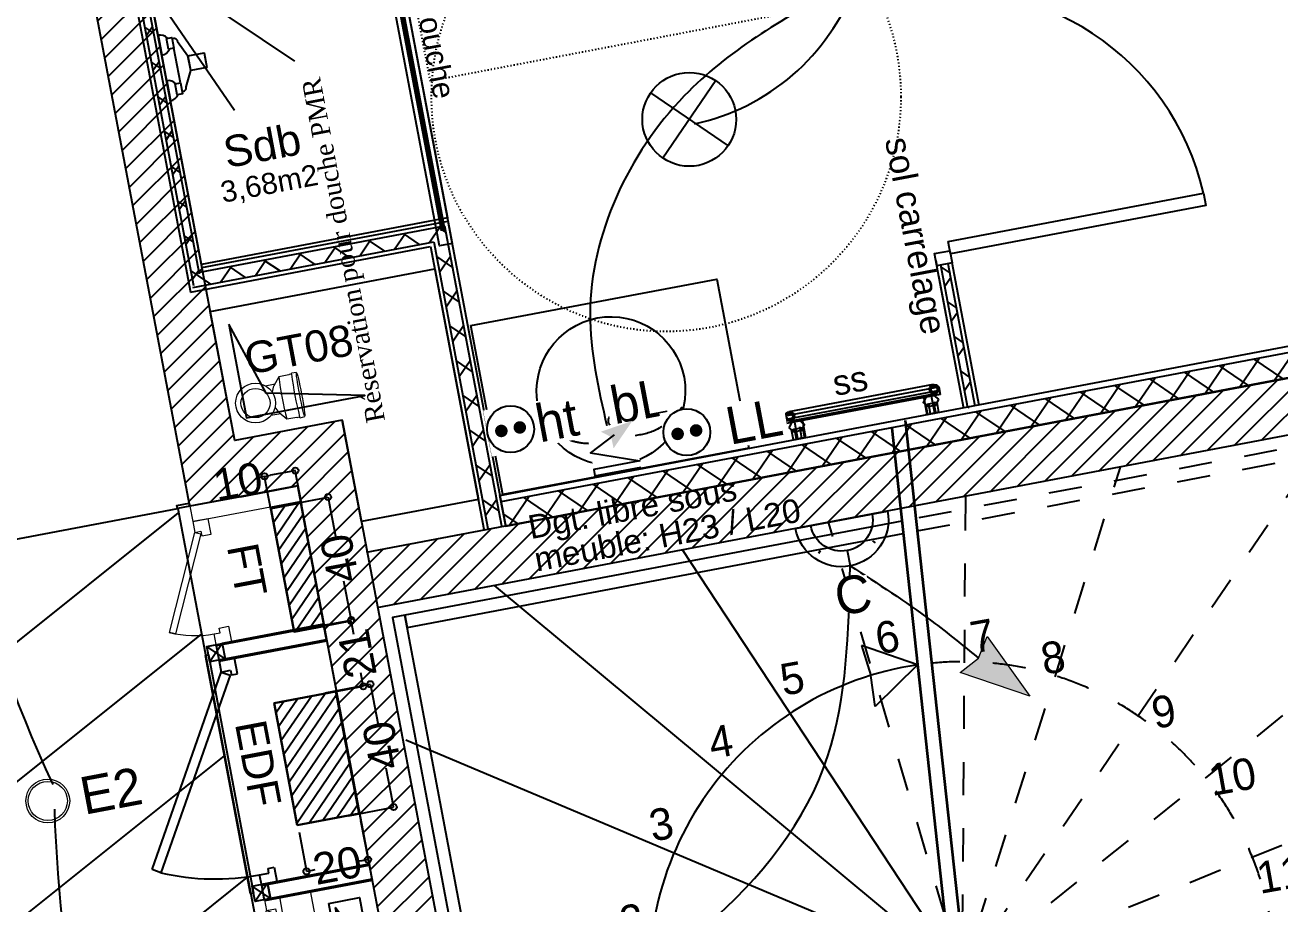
# Model space of a CAD drawing. Header units: centimetres. Extents: x 197412 to 267601, y -375791 to -305433.
# Drawn here: x 217136 to 221147, y -336116 to -333307 of the extents above; entities that cross this region are included whole.
import ezdxf

# ---------------------------------------------------------------- set-up
doc = ezdxf.new("R2010")
doc.units = ezdxf.units.CM
doc.header["$PDMODE"] = 67
doc.linetypes.add('Style de ligne -1', pattern=[0.41664, 0.20828, -0.20836])
doc.linetypes.add('Style de ligne -5', pattern=[0.20828, 0.069425, -0.138855])
for name, color, linetype in [('3-BAT C-Niveau 0', 250, 'Continuous'), ('prlm-CHAUFF-CONV', 1, 'Continuous'), ('prlm-EAU-CHU', 42, 'Continuous'), ('prlm-GT', 242, 'Continuous'), ('prlm-MOD', 64, 'Continuous'), ('prlm-MOD-PB', 123, 'Continuous')]:
    doc.layers.add(name, color=color, linetype=linetype)
for name, color, linetype, lineweight in [('FAUX PLAFOND', 9, 'Continuous', 25), ('prlm-ELEC-CFO', 1, 'Continuous', 25), ('prlm-GAZ', 2, 'Continuous', 25), ('prlm-TELECOM', 3, 'Continuous', 25), ('RESERVATION', 5, 'Continuous', 25)]:
    doc.layers.add(name, color=color, linetype=linetype, lineweight=lineweight)
doc.styles.add('Arial', font='arial.ttf')
doc.styles.add('Century Gothic', font='GOTHIC.TTF')
doc.styles.add('Geneva', font='arial.ttf')
doc.styles.add('Helvetica', font='arial.ttf')
doc.styles.add('prlm-elec-cfo', font='comic.ttf', dxfattribs={"height": 12})
doc.styles.add('prlm-vmc', font='pala.ttf', dxfattribs={"height": 14})
doc.styles.get("Standard").update_dxf_attribs({"font": 'ARIALUNI.TTF', "height": 100})
doc.dimstyles.get("Standard").update_dxf_attribs({"dimtxt": 100, "dimasz": 20, "dimexe": 0.18, "dimexo": 0.0625, "dimgap": 0, "dimtad": 0, "dimtoh": 1, "dimdec": 0, "dimlfac": 0.1, "dimzin": 0, "dimdsep": 46, "dimtxsty": 'Arial', "dimblk": 'ORIGIN', "dimcen": 0.09, "dimclrd": 256, "dimclre": 256, "dimclrt": 256, "dimadec": 0, "dimazin": 0, "dimtfac": 1, "dimtdec": 0, "dimtofl": 0, "dimtmove": 0, "dimatfit": 3, "dimldrblk": 'ORIGIN', "dimfxl": 1, "dimtolj": 1, "dimtzin": 0, "dimlwd": -1, "dimlwe": 25, "dimarcsym": 0})
pattern_1 = [(45, (82627.55, 127994.637), (-31.2347524, 39.0434405), [])]
pattern_2 = [(55.723601, (-6519.34, -6708.917), (-26.2359887, 17.8811464), [])]

# ---------------------------------------------------------------- blocks, each defined once
blk = doc.blocks.new('Groupe-351-1')
at = {"linetype": 'Continuous'}
for p, q in [((13754.74, -46334.68), (13736.8, -46328.51)), ((13736.8, -46328.51), (13739.74, -46338.06)), ((13741.18, -46347.95), (13739.74, -46338.06)), ((13754.74, -46334.68), (13741.18, -46347.95))]:
    blk.add_line(p, q, dxfattribs=at)
blk = doc.blocks.new('Groupe-352-1')
at = {"linetype": 'Continuous', "lineweight": 18}
h = blk.add_hatch(dxfattribs=at)
h.set_pattern_fill('50_BETON', color=256, style=0, pattern_type=2)
h.set_pattern_definition([(45, (0, 0), (2.42534722, -2.64583333), [])])
edge = h.paths.add_edge_path()
edge.add_arc((13769.02, -46433.67), 15, 0, 360)
at = {"linetype": 'Continuous', "lineweight": 35}
for p, q in [((13750.78, -46256.58), (13770.98, -46442.38)), ((13746.5, -46258.97), (13766.43, -46442.14))]:
    blk.add_line(p, q, dxfattribs=at)
at = {"linetype": 'Style de ligne -1', "ltscale": 50.8}
for p, q in [((13777.45, -46421.26), (13887.99, -46258.47)), ((13773.48, -46419.35), (13819.53, -46271.44)), ((13769.13, -46418.67), (13770.1, -46280.8)), ((13763.63, -46415.45), (13726.25, -46289.1)), ((13780.93, -46424.05), (13911.78, -46318.34)), ((13782.92, -46428.04), (13921.89, -46371.76)), ((13783.96, -46432.32), (13931.04, -46419.04)), ((13783.71, -46436.72), (13940.35, -46469.24)), ((13782.19, -46440.85), (13953.9, -46534.54)), ((13779.98, -46444.82), (13895.5, -46562.39)), ((13771.81, -46448.41), (13796.93, -46581.05)), ((13775.97, -46446.97), (13841.91, -46572.53)), ((13787.59, -46531.8), (13800.43, -46517.83)), ((13800.43, -46517.83), (13802.39, -46527.63)), ((13805.83, -46537.01), (13802.39, -46527.63)), ((13787.59, -46531.8), (13805.83, -46537.01))]:
    blk.add_line(p, q, dxfattribs=at)
at = {"linetype": 'Continuous'}
for p, q in [((13760.79, -46421.17), (13679.62, -46297.93)), ((13757.52, -46424.1), (13619.48, -46309.32)), ((13755.22, -46427.85), (13591.17, -46358.7)), ((13754.1, -46432.11), (13601.1, -46416.11)), ((13753.99, -46436.57), (13610.22, -46464.3))]:
    blk.add_line(p, q, dxfattribs=at)
at = {"linetype": 'Style de ligne -1', "ltscale": 50.8, "flags": 128}
blk.add_lwpolyline([(13754.62, -46291.88), (13893.65, -46265.57), (13892.9, -46261.64), (13754.2, -46287.88)], dxfattribs=at)
for points in [[(13951.11, -46547.81), (13896.83, -46260.9), (13892.9, -46261.64), (13947.18, -46548.56)], [(13947.18, -46548.55), (13946.44, -46544.62), (13767.94, -46578.39), (13768.68, -46582.32)]]:
    blk.add_lwpolyline(points, close=True, dxfattribs=at)
at = {"linetype": 'Continuous', "flags": 128}
blk.add_lwpolyline([(13749.74, -46288.73), (13590.81, -46318.8), (13591.56, -46322.73), (13750.16, -46292.72)], dxfattribs=at)
blk.add_lwpolyline([(13623.25, -46490.25), (13590.81, -46318.8), (13586.88, -46319.54), (13619.32, -46491)], close=True, dxfattribs=at)
at = {"linetype": 'Continuous'}
blk.add_circle((13769.02, -46433.67), 15, dxfattribs=at)
at = {"linetype": 'Style de ligne -1', "ltscale": 50.8}
for radius, start, end in [(100, 280.7228, 95.6286), (19, 280.7228, 93.1598), (15, 106.4818, 92.346)]:
    blk.add_arc((13769.02, -46433.67), radius, start, end, dxfattribs=at)
at = {"linetype": 'Continuous'}
for radius, start in [(100, 98.2103), (19, 106.4818)]:
    blk.add_arc((13769.02, -46433.67), radius, start, 190.9177, dxfattribs=at)
blk.add_blockref('Groupe-351-1', (0, 0))
at = {"attachment_point": 1, "rotation": 10.1129, "line_spacing_factor": 1.026243, "style": 'Century Gothic'}
for s, insert, char_height in [('6', (13740.46, -46321.41), 10.11), ('7', (13770.83, -46321.09), 10.11), ('5', (13710.06, -46334.63), 10.11), ('9', (13828.8, -46345.22), 10.11), ('4', (13687.21, -46354.83), 10.11), ('10', (13847.03, -46366.68), 10.106), ('3', (13668.2, -46381.24), 10.11), ('11', (13862.38, -46397.97), 10.106), ('2', (13658.76, -46412.03), 10.11), ('12', (13869.55, -46429.46), 10.106), ('1', (13657.31, -46442.01), 10.11), ('13', (13868.01, -46459.02), 10.106), ('14', (13852.32, -46488.99), 10.106), ('15', (13830.19, -46512.87), 10.106), ('16', (13805.7, -46528.29), 10.106), ('17', (13771.77, -46540.26), 10.106)]:
    blk.add_mtext(s, dxfattribs=dict(at, insert=insert, char_height=char_height))
at = {"insert": (13793.41, -46327.94), "char_height": 10.11, "width": 17.3034, "attachment_point": 1, "rotation": 10.1129, "line_spacing_factor": 1.026243, "style": 'Century Gothic'}
blk.add_mtext('8', dxfattribs=at)
blk = doc.blocks.new('xi.lumE')
at = {"layer": 'prlm-ELEC-CFO', "color": 0, "linetype": 'ByBlock', "lineweight": 13}
for radius in [7, 6.25]:
    blk.add_circle((0, 0), radius, dxfattribs=at)
blk = doc.blocks.new('xi.PCHT')
at = {"color": 0, "lineweight": 5}
blk.add_wipeout([(-7.5, -7.5), (7.5, -7.5), (7.5, 7.5), (-7.5, 7.5)], dxfattribs=at).dxf.layer = 'prlm-ELEC-CFO'
at = {"layer": 'prlm-ELEC-CFO', "color": 0, "linetype": 'ByBlock', "lineweight": 5, "const_width": 2}
for points in [[(-4, 0, 1), (-2, 0, 1)], [(2, 0, 1), (4, 0, 1)]]:
    blk.add_lwpolyline(points, format="xyb", close=True, dxfattribs=at)
at = {"layer": 'prlm-ELEC-CFO', "color": 0, "linetype": 'ByBlock', "lineweight": -2}
blk.add_circle((0, 0), 7.5, dxfattribs=at)
blk = doc.blocks.new('xi.PTCE')
at = {"layer": 'prlm-ELEC-CFO', "color": 0}
for points in [[(-10.61, 10.61), (10.61, -10.61)], [(10.61, 10.61), (-10.61, -10.61)]]:
    blk.add_lwpolyline(points, dxfattribs=at)
at = {"layer": 'prlm-ELEC-CFO', "color": 0, "linetype": 'ByBlock'}
blk.add_circle((0, 0), 15, dxfattribs=at)
blk = doc.blocks.new('xi.BL')
at = {"color": 0, "lineweight": 5}
blk.add_wipeout([(-7.5, -7.5), (7.5, -7.5), (7.5, 7.5), (-7.5, 7.5)], dxfattribs=at).dxf.layer = 'prlm-ELEC-CFO'
at = {"layer": 'prlm-ELEC-CFO', "lineweight": 5}
blk.add_hatch(color=0, dxfattribs=at).paths.add_polyline_path([(-3, 6), (-0.1, 3.7), (0, 0), (7.5, 7.5)])
at = {"layer": 'prlm-ELEC-CFO', "color": 0}
blk.add_lwpolyline([(0.95, 4.23), (-7.5, 0), (7.5, -5.5), (-7.5, -5.5), (-7.5, -7.5), (7.5, -7.5)], dxfattribs=at)
blk = doc.blocks.new('xi.fl')
at = {"layer": 'prlm-ELEC-CFO'}
blk.add_hatch(color=0, dxfattribs=at).paths.add_polyline_path([(20.38, 0), (-1.98, -7.2), (0, 0), (-1.98, 7.2)])
at = {"layer": 'prlm-ELEC-CFO', "color": 0, "lineweight": 5}
blk.add_lwpolyline([(20.38, 0), (-1.98, -7.2), (0, 0), (-1.98, 7.2)], close=True, dxfattribs=at)
blk = doc.blocks.new('xi.lumC')
at = {"layer": 'prlm-ELEC-CFO', "color": 0, "linetype": 'ByBlock', "flags": 128}
blk.add_lwpolyline([(-15, 0), (15, 0, 1)], format="xyb", close=True, dxfattribs=at)
at = {"layer": 'prlm-ELEC-CFO', "color": 0}
for points in [[(0, 10), (0, 15)], [(-8.49, 8.49), (-9.19, 9.19)], [(8.49, 8.49), (9.19, 9.19)]]:
    blk.add_lwpolyline(points, dxfattribs=at)
blk.add_arc((0, 0), 10, 0, 180, dxfattribs=at)
blk = doc.blocks.new('xi.resagaz10')
at = {"layer": 'prlm-MOD-PB'}
blk.add_hatch(color=0, dxfattribs=at).paths.add_polyline_path([(1.81, -1.7), (3.77, -5.6), (7.71, -7.7), (1.81, -7.7)], flags=16)
at = {"layer": 'prlm-MOD-PB', "color": 0}
for p, q in [((1.81, -1.7), (1.81, -7.7)), ((3.77, -5.6), (1.81, -1.7)), ((1.81, -7.7), (7.71, -7.7)), ((7.71, -7.7), (3.77, -5.6))]:
    blk.add_line(p, q, dxfattribs=at)
blk.add_lwpolyline([(0, 0), (10, 0), (10, -10), (0, -10)], close=True, dxfattribs=at)
blk = doc.blocks.new('xi.gdf60')
at = {"linetype": 'Continuous', "lineweight": 18}
for p, q in [((0, 0), (60, 0)), ((5, -30), (0, -30)), ((0, -30), (0, -35)), ((3.5, -35), (3.5, -32)), ((3.5, -32), (5, -32)), ((5, -32), (5, -30)), ((55, -32), (55, -30)), ((55, -30), (60, -30)), ((56.5, -32), (55, -32)), ((56.5, -35), (56.5, -32)), ((60, -30), (60, -35)), ((0, -35), (3.5, -35)), ((3.5, -35), (5, -32.4)), ((49.4, -61.5), (3.5, -35)), ((5, -32.4), (50.9, -58.9)), ((60, -35), (56.5, -35)), ((50.9, -58.9), (49.4, -61.5))]:
    blk.add_line(p, q, dxfattribs=at)
for points in [[(0, -35), (0, 0), (-5, 0), (-5, -35)], [(0, 0), (20, 0), (20, -20), (0, -20)], [(65, -35), (60, -35), (60, 0), (65, 0)]]:
    blk.add_lwpolyline(points, close=True, dxfattribs=at)
blk.add_arc((3.5, -35), 53, 330, 0, dxfattribs=at)
at = {"insert": (31.83, -12.12), "char_height": 10, "width": 55.6525, "attachment_point": 5, "line_spacing_factor": 0.722892, "style": 'Geneva'}
blk.add_mtext('GDF', dxfattribs=at)
blk = doc.blocks.new('xi.pdch')
at = {"layer": 'prlm-MOD', "color": 0, "linetype": 'ByBlock', "lineweight": -2, "ltscale": 50}
blk.add_lwpolyline([(-32.52, -3.22), (-32.52, -0.19), (47.48, -0.19), (47.48, -3.22)], close=True, dxfattribs=at)
at = {"layer": 'prlm-MOD', "color": 0, "linetype": 'ByBlock', "lineweight": 5, "ltscale": 50, "const_width": 1.3}
blk.add_lwpolyline([(-28.4, -1.71), (44.13, -1.71), (44.13, -1.71)], dxfattribs=at)
at = {"layer": 'prlm-MOD', "color": 0, "insert": (-27.71, 7.06), "char_height": 5.1497, "width": 137.3149, "attachment_point": 1}
blk.add_mtext('Pare-douche', dxfattribs=at)
blk = doc.blocks.new('xi.dchrob')
at = {"layer": 'prlm-MOD', "color": 161}
for p, q in [((8.16, -2.3), (8.16, 2.3)), ((13.38, 1.16), (13.38, -1.16))]:
    blk.add_line(p, q, dxfattribs=at)
for points in [[(0, 10.66), (0, 4.16)], [(4.19, -5.66), (4.19, 5.66)], [(5.77, 7.56), (8.16, 2.38)], [(5.77, -7.26), (8.16, -2.37)], [(0, -4.16), (0, -10.66)]]:
    blk.add_lwpolyline(points, dxfattribs=at)
for points in [[(2.5, 9.16), (4.19, 9.16), (4.19, 5.66), (2.5, 5.66)], [(13.38, -2.37), (8.16, -2.37), (8.16, 2.38), (13.38, 2.38)], [(2.5, -5.66), (4.19, -5.66), (4.19, -9.16), (2.5, -9.16)]]:
    blk.add_lwpolyline(points, close=True, dxfattribs=at)
for centre, radius, start, end in [((0, 7.41), 3.25, 32.579, 90), ((4.65, 7.56), 1.13, 0, 114.0743), ((0, 7.41), 3.25, 270, 327.421), ((0, -7.41), 3.25, 32.579, 90), ((4.65, -7.26), 1.13, 245.9257, 360), ((0, -7.41), 3.25, 270, 327.421)]:
    blk.add_arc(centre, radius, start, end, dxfattribs=at)
blk = doc.blocks.new('xi.cceu1')
at = {"layer": 'prlm-EAU-CHU', "color": 0, "lineweight": 13}
for p, q in [((-4.34, -6.83), (-6.84, -8.91)), ((-4.87, -7.27), (-4.87, -4.09)), ((6.84, -8.91), (4.34, -6.83)), ((4.87, -4.09), (4.87, -7.27)), ((-6.85, -8.92), (-6.85, -12.09)), ((6.85, -12.09), (6.85, -8.92)), ((-7.25, -13.12), (-6.97, -13.03)), ((-7.25, -13.12), (-7.11, -14.67)), ((-6.85, -12.09), (-6.97, -12.22)), ((-6.97, -12.22), (-6.97, -13.03)), ((6.97, -12.22), (6.85, -12.09)), ((6.94, -13.03), (7.25, -13.12)), ((6.97, -13.03), (6.97, -12.22)), ((7.11, -14.67), (7.25, -13.12))]:
    blk.add_line(p, q, dxfattribs=at)
for radius in [6.36, 4.67]:
    blk.add_circle((0, 0), radius, dxfattribs=at)
for centre, radius, start, end in [((-0.73, -11.68), 6.05, 106.1332, 126.5542), ((0.73, -11.68), 6.05, 53.4458, 73.8668), ((0, -87.18), 78.56, 84.9975, 95.0025), ((0.01, -119.65), 106.84, 86.281, 93.7477)]:
    blk.add_arc(centre, radius, start, end, dxfattribs=at)
blk.add_ellipse((0, -14.67), major_axis=(7.1, 0), ratio=0.043635, dxfattribs=at)
blk = doc.blocks.new('xi.tsl-050-050')
at = {"layer": 'prlm-CHAUFF-CONV', "linetype": 'ByBlock', "lineweight": -2}
h = blk.add_hatch(color=0, dxfattribs=at)
edge = h.paths.add_edge_path()
edge.add_arc((-23.5, 7.5), 1.5, 0, 360)
edge = h.paths.add_edge_path(flags=17)
edge.add_arc((-23.5, 7.5), 1, 0, 360)
edge = h.paths.add_edge_path()
edge.add_arc((23.5, 7.5), 1.5, 0, 360)
edge = h.paths.add_edge_path(flags=17)
edge.add_arc((23.5, 7.5), 1, 0, 360)
at = {"layer": 'prlm-CHAUFF-CONV', "color": 0, "linetype": 'ByBlock', "lineweight": -2, "flags": 128}
for points in [[(23.5, 9), (-23.5, 9)], [(23.5, 6), (-23.5, 6)]]:
    blk.add_lwpolyline(points, dxfattribs=at)
at = {"layer": 'prlm-CHAUFF-CONV', "color": 0, "linetype": 'ByBlock', "lineweight": -2}
for points in [[(-19.73, 0), (-22.27, 0), (-22.27, 6), (-19.73, 6)], [(19.73, 0), (22.27, 0), (22.27, 6), (19.73, 6)]]:
    blk.add_lwpolyline(points, close=True, dxfattribs=at)
for centre, radius in [((-23.5, 7.5), 1.5), ((-23.5, 7.5), 1), ((23.5, 7.5), 1.5), ((23.5, 7.5), 1)]:
    blk.add_circle(centre, radius, dxfattribs=at)
blk = doc.blocks.new('Groupe-433-1')
at = {"linetype": 'Continuous'}
for p, q in [((13547.92, -46409.39), (13542.08, -46405.4)), ((13546.99, -46404.47), (13543.01, -46410.32))]:
    blk.add_line(p, q, dxfattribs=at)
at = {"linetype": 'Continuous', "flags": 128}
blk.add_lwpolyline([(13546.99, -46404.47), (13547.92, -46409.39), (13543.01, -46410.32), (13542.08, -46405.4)], close=True, dxfattribs=at)
blk = doc.blocks.new('Groupe-434-1')
at = {"linetype": 'Continuous'}
for p, q in [((13533.41, -46332.75), (13527.56, -46328.76)), ((13532.47, -46327.83), (13528.49, -46333.68))]:
    blk.add_line(p, q, dxfattribs=at)
at = {"linetype": 'Continuous', "flags": 128}
blk.add_lwpolyline([(13532.47, -46327.83), (13533.41, -46332.75), (13528.49, -46333.68), (13527.56, -46328.76)], close=True, dxfattribs=at)
blk = doc.blocks.new('Groupe-2-1')
at = {"linetype": 'Continuous'}
for p, q in [((13761.75, -46246.99), (13712.63, -46256.29)), ((13758.88, -46254.43), (13758.29, -46251.32)), ((13760.6, -46254.1), (13759.93, -46250.59)), ((13716.02, -46262.54), (13715.37, -46259.1)), ((13717.74, -46262.22), (13717.06, -46258.63))]:
    blk.add_line(p, q, dxfattribs=at)
at = {"linetype": 'Continuous', "flags": 128}
for points in [[(13761.98, -46248.2), (13712.85, -46257.5), (13712.4, -46255.09), (13761.52, -46245.78)], [(13761.55, -46249.79), (13759.98, -46248.52), (13757.49, -46249.02), (13756.56, -46250.78), (13758.12, -46252.05), (13760.62, -46251.55)], [(13761.45, -46253.94), (13757.95, -46254.6), (13757.34, -46251.42), (13760.85, -46250.75)], [(13713.62, -46258.87), (13715.18, -46260.13), (13717.68, -46259.63), (13718.61, -46257.87), (13717.04, -46256.61), (13714.55, -46257.11)], [(13718.6, -46262.05), (13715.02, -46262.73), (13714.4, -46259.5), (13717.99, -46258.82)]]:
    blk.add_lwpolyline(points, close=True, dxfattribs=at)
at = {"insert": (13732.41, -46239.85), "char_height": 7.993, "width": 24.9991, "attachment_point": 2, "rotation": 10.6809, "line_spacing_factor": 1.060906, "style": 'Geneva'}
blk.add_mtext('ss', dxfattribs=at)
blk = doc.blocks.new('Groupe-4-1')
at = {"linetype": 'Continuous'}
for p, q in [((13519.19, -46107.93), (13558.17, -46114.84)), ((13518.31, -46116.69), (13555.63, -46141.66)), ((13512.07, -46121.85), (13536.42, -46157.32))]:
    blk.add_line(p, q, dxfattribs=at)
at = {"linetype": 'Continuous', "flags": 128}
blk.add_lwpolyline([(13525.83, -46206.7), (13507.22, -46108.44), (13585.82, -46093.56), (13604.43, -46191.81)], close=True, dxfattribs=at)
blk = doc.blocks.new('Groupe-5-1')
at = {"linetype": 'Continuous', "flags": 128}
blk.add_lwpolyline([(13611.96, -46226.21), (13690.58, -46211.38), (13700.77, -46265.43), (13622.16, -46280.26)], close=True, dxfattribs=at)
at = {"linetype": 'Continuous'}
for centre, major_axis in [((13656.73, -46247.13), (4.4, -23.34)), ((13658.41, -46256.65), (2.46, 0.46)), ((13660.5, -46266.62), (1.47, 0.28))]:
    blk.add_ellipse(centre, major_axis=major_axis, ratio=1, dxfattribs=at)
blk.add_open_spline([(13679.52, -46252.14), (13674.33, -46259.53), (13659.02, -46262.52), (13645.73, -46264.92), (13637.32, -46260.1)], degree=2, dxfattribs=at)
blk = doc.blocks.new('_Origin')
at = {"color": 0, "linetype": 'ByBlock', "lineweight": -2}
blk.add_line((0, 0), (-1, 0), dxfattribs=at)
blk.add_circle((0, 0), 0.5, dxfattribs=at)
blk = doc.blocks.new('*D1824')
at = {"layer": 'Defpoints', "color": 0, "transparency": 16777216}
for p in [(218208.7, -335849.6), (218012.2, -335886.8), (218035.8, -336011.9)]:
    blk.add_point(p, dxfattribs=at)
at = {"layer": 'RESERVATION', "lineweight": 25, "transparency": 16777216}
for p, q in [((218208.7, -335849.6), (218232.4, -335974.9)), ((218012.2, -335886.8), (218035.9, -336012.1))]:
    blk.add_line(p, q, dxfattribs=at)
at = {"layer": 'RESERVATION', "transparency": 16777216}
for p, q in [((218212.7, -335978.4), (218205.1, -335979.9)), ((218055.5, -336008.2), (218063.1, -336006.8))]:
    blk.add_line(p, q, dxfattribs=at)
at = {"layer": 'RESERVATION', "transparency": 16777216, "xscale": 20, "yscale": 20, "zscale": 20}
for p, rotation in [((218232.4, -335974.7), 10.72360141139326), ((218035.8, -336011.9), 190.7236014113933)]:
    blk.add_blockref('_Origin', p, dxfattribs=dict(at, rotation=rotation))
at = {"layer": 'RESERVATION', "transparency": 16777216, "insert": (218134.1, -335993.3), "char_height": 100, "attachment_point": 5, "rotation": 10.7236, "style": 'Arial'}
blk.add_mtext('\\A1;20', dxfattribs=at)
blk = doc.blocks.new('*D1825')
at = {"layer": 'Defpoints', "color": 0, "transparency": 16777216}
for p in [(217901.6, -334749.7), (218020.6, -334840.8), (217922.4, -334859.4)]:
    blk.add_point(p, dxfattribs=at)
at = {"layer": 'RESERVATION', "transparency": 16777216}
for p, q in [((217901.6, -334749.7), (217882, -334753.4)), ((217980.2, -334734.8), (217921.3, -334746))]:
    blk.add_line(p, q, dxfattribs=at)
at = {"layer": 'RESERVATION', "lineweight": 25, "transparency": 16777216}
for p, q in [((217922.4, -334859.3), (217901.6, -334749.5)), ((218020.6, -334840.7), (217999.8, -334730.9))]:
    blk.add_line(p, q, dxfattribs=at)
at = {"layer": 'RESERVATION', "transparency": 16777216, "xscale": 20, "yscale": 20, "zscale": 20}
for p, rotation in [((217999.9, -334731.1), 10.72360141139326), ((217901.6, -334749.7), 190.7236014113933)]:
    blk.add_blockref('_Origin', p, dxfattribs=dict(at, rotation=rotation))
at = {"layer": 'RESERVATION', "transparency": 16777216, "insert": (217816.4, -334765.8), "char_height": 100, "attachment_point": 5, "rotation": 10.7236, "style": 'Arial'}
blk.add_mtext('\\A1;10', dxfattribs=at)
blk = doc.blocks.new('*D1826')
at = {"layer": 'Defpoints', "color": 0, "transparency": 16777216}
for p in [(218015.6, -334832.8), (218090, -335225.8), (218179.2, -335209)]:
    blk.add_point(p, dxfattribs=at)
at = {"layer": 'RESERVATION', "lineweight": 25, "transparency": 16777216}
for p, q in [((218015.6, -334832.8), (218104.9, -334815.9)), ((218090.1, -335225.8), (218179.4, -335208.9))]:
    blk.add_line(p, q, dxfattribs=at)
at = {"layer": 'RESERVATION', "transparency": 16777216}
for p, q in [((218108.5, -334835.6), (218128.3, -334940.3)), ((218175.5, -335189.3), (218155.6, -335084.6))]:
    blk.add_line(p, q, dxfattribs=at)
at = {"layer": 'RESERVATION', "transparency": 16777216, "xscale": 20, "yscale": 20, "zscale": 20}
for p, rotation in [((218104.8, -334815.9), 100.7236014113933), ((218179.2, -335209), 280.7236014113932)]:
    blk.add_blockref('_Origin', p, dxfattribs=dict(at, rotation=rotation))
at = {"layer": 'RESERVATION', "transparency": 16777216, "insert": (218142, -335012.5), "char_height": 100, "attachment_point": 5, "rotation": 100.7236, "style": 'Arial'}
blk.add_mtext('\\A1;40', dxfattribs=at)
blk = doc.blocks.new('*D1827')
at = {"layer": 'Defpoints', "color": 0, "transparency": 16777216}
for p in [(218095.1, -335441.3), (218169.6, -335834.3), (218314.2, -335806.9)]:
    blk.add_point(p, dxfattribs=at)
at = {"layer": 'RESERVATION', "lineweight": 25, "transparency": 16777216}
for p, q in [((218095.2, -335441.3), (218240, -335413.9)), ((218169.6, -335834.3), (218314.4, -335806.9))]:
    blk.add_line(p, q, dxfattribs=at)
at = {"layer": 'RESERVATION', "transparency": 16777216}
for p, q in [((218243.5, -335433.5), (218263.3, -335538.2)), ((218310.5, -335787.3), (218290.7, -335682.6))]:
    blk.add_line(p, q, dxfattribs=at)
at = {"layer": 'RESERVATION', "transparency": 16777216, "xscale": 20, "yscale": 20, "zscale": 20}
for p, rotation in [((218239.8, -335413.9), 100.7236014113933), ((218314.2, -335806.9), 280.7236014113932)]:
    blk.add_blockref('_Origin', p, dxfattribs=dict(at, rotation=rotation))
at = {"layer": 'RESERVATION', "transparency": 16777216, "insert": (218277, -335610.4), "char_height": 100, "attachment_point": 5, "rotation": 100.7236, "style": 'Arial'}
blk.add_mtext('\\A1;40', dxfattribs=at)
blk = doc.blocks.new('*D1828')
at = {"layer": 'Defpoints', "color": 0, "transparency": 16777216}
for p in [(218095.1, -335227.4), (218134.6, -335436.2), (218217.3, -335420.5)]:
    blk.add_point(p, dxfattribs=at)
at = {"layer": 'RESERVATION', "lineweight": 25, "transparency": 16777216}
for p, q in [((218095.1, -335227.4), (218177.9, -335211.7)), ((218134.7, -335436.2), (218217.5, -335420.5))]:
    blk.add_line(p, q, dxfattribs=at)
at = {"layer": 'RESERVATION', "transparency": 16777216}
for p, q in [((218181.5, -335231.4), (218185.8, -335254.4)), ((218213.6, -335400.9), (218209.2, -335377.9))]:
    blk.add_line(p, q, dxfattribs=at)
at = {"layer": 'RESERVATION', "transparency": 16777216, "xscale": 20, "yscale": 20, "zscale": 20}
for p, rotation in [((218177.7, -335211.8), 100.7236014113933), ((218217.3, -335420.5), 280.7236014113932)]:
    blk.add_blockref('_Origin', p, dxfattribs=dict(at, rotation=rotation))
at = {"layer": 'RESERVATION', "transparency": 16777216, "insert": (218197.5, -335316.2), "char_height": 100, "attachment_point": 5, "rotation": 100.7236, "style": 'Arial'}
blk.add_mtext('\\A1;21', dxfattribs=at)
blk = doc.blocks.new('xi.LL')
at = {"color": 0, "lineweight": 5}
blk.add_wipeout([(-7.5, -7.5), (7.5, -7.5), (7.5, 7.5), (-7.5, 7.5)], dxfattribs=at).dxf.layer = 'prlm-ELEC-CFO'
at = {"layer": 'prlm-ELEC-CFO', "color": 0, "linetype": 'ByBlock', "lineweight": 5, "const_width": 2}
for points in [[(-4, 0, 1), (-2, 0, 1)], [(2, 0, 1), (4, 0, 1)]]:
    blk.add_lwpolyline(points, format="xyb", close=True, dxfattribs=at)
at = {"layer": 'prlm-ELEC-CFO', "color": 0, "linetype": 'ByBlock', "lineweight": -2}
blk.add_circle((0, 0), 7.5, dxfattribs=at)

msp = doc.modelspace()

# ---------------------------------------------------------------- hatches: boundary and pattern name
at = {"linetype": 'Continuous'}
h = msp.add_hatch(dxfattribs=at)
h.set_pattern_fill('02_ISOLANT', color=256, scale=10, angle=-79.2764, style=0, pattern_type=2)
h.set_pattern_definition([(325.723595, (82441.66, 127994.64), (45.054865, 66.106423), []), (55.723595, (82441.66, 127994.64), (66.106423, -45.054865), [])])
h.paths.add_polyline_path([(217327.9, -332178.2), (217299.8, -332159.1), (217675, -334139.9), (217692.3, -334102.5)])
h = msp.add_hatch(dxfattribs=at)
h.set_pattern_fill('02_ISOLANT', color=256, scale=10, angle=10.7236, style=0, pattern_type=2)
h.set_pattern_definition([(55.723595, (82441.66, 127994.64), (-66.106423, 45.054865), []), (145.723595, (82441.66, 127994.64), (45.054865, 66.106423), [])])
h.paths.add_polyline_path([(217695, -334096.7), (217672.3, -334145.7), (218442.4, -333999.9), (218477.4, -333948.5)])
h = msp.add_hatch(dxfattribs=at)
h.set_pattern_fill('02_ISOLANT', color=256, scale=10, angle=-79.2764, style=0, pattern_type=2)
h.set_pattern_definition([(325.723595, (82441.66, 127994.64), (45.054865, 66.106423), []), (55.723595, (82441.66, 127994.64), (66.106423, -45.054865), [])])
h.paths.add_polyline_path([(218477.4, -333948.5), (218442.4, -333999.9), (218615.9, -334916), (218659.1, -334907.8)])
h = msp.add_hatch(dxfattribs=at)
h.set_pattern_fill('02_ISOLANT', color=256, scale=10, angle=100.7236, style=0, pattern_type=2)
h.set_pattern_definition([(145.723595, (82441.66, 127994.64), (-45.054865, -66.106423), []), (235.723595, (82441.66, 127994.64), (-66.106423, 45.054865), [])])
h.paths.add_polyline_path([(220149.8, -334530.1), (220173.4, -334525.6), (220087.1, -334069.9), (220063.5, -334074.3)])
at = {"layer": '3-BAT C-Niveau 0'}
h = msp.add_hatch(dxfattribs=at)
h.set_pattern_fill('MURS MACONNERIE-2', color=256, scale=10, style=0, pattern_type=2)
h.set_pattern_definition(pattern_1)
h.paths.add_polyline_path([(217663, -334845.3), (217806.4, -334635), (217314.8, -332039.3), (217138, -332072.8)])
h = msp.add_hatch(dxfattribs=at)
h.set_pattern_fill('02_ISOLANT', color=256, scale=10, angle=10.7236, style=0, pattern_type=2)
h.set_pattern_definition([(55.723595, (82441.66, 127994.64), (-66.106423, 45.054865), []), (145.723595, (82441.66, 127994.64), (45.054865, 66.106423), [])])
h.paths.add_polyline_path([(218657.6, -334830), (218672.5, -334908.6), (224600.4, -333786), (224585.5, -333707.4)])
h = msp.add_hatch(dxfattribs=at)
h.set_pattern_fill('MURS MACONNERIE-2', color=256, scale=10, style=0, pattern_type=2)
h.set_pattern_definition(pattern_1)
h.paths.add_polyline_path([(218260.5, -335169.8), (224732.1, -333944.2), (224698.7, -333767.3), (218227, -334992.9)])
h = msp.add_hatch(dxfattribs=at)
h.set_pattern_fill('MURS MACONNERIE-2', color=256, scale=10, style=0, pattern_type=2)
h.set_pattern_definition(pattern_1)
h.paths.add_polyline_path([(218006.9, -334780.1), (218150.3, -334569.8), (217806.4, -334635), (217663, -334845.3)])
h = msp.add_hatch(dxfattribs=at)
h.set_pattern_fill('MURS MACONNERIE-2', color=256, scale=10, style=0, pattern_type=2)
h.set_pattern_definition(pattern_1)
h.paths.add_polyline_path([(218150.3, -334569.8), (218006.9, -334780.1), (218646.3, -338156.6), (218823.2, -338123.1)])
at = {"layer": 'FAUX PLAFOND'}
h = msp.add_hatch(dxfattribs=at)
h.set_pattern_fill('BA 13', color=6, scale=10, style=0, pattern_type=2)
h.set_pattern_definition([(218.65981, (82441.66, 127994.64), (-199.24783, 287.75041), [])])
h.paths.add_polyline_path([(231437.6, -339270.7), (231393.3, -339279.1), (231393.3, -339279.2), (229700.5, -339599.8), (224818.6, -340524.4), (224818.6, -340524.3), (222646.5, -340935.7), (222646.5, -340935.7), (218945.4, -341636.6), (220323.7, -348914.6), (219107.7, -349144.9), (217729.4, -341866.9), (214344.2, -342508), (214325.6, -342409.7), (212095.3, -342832.1), (211556.4, -339986.5), (213785.8, -339559.1), (213767.1, -339460.8), (215316, -339167.5), (217152.3, -338819.7), (216443.4, -335076.3), (217624.3, -334852.7), (218340.7, -338635.3), (222076.9, -337927.7), (222128.4, -338199.9), (220944.3, -338424.1), (221396.5, -340811.7), (224752.6, -340175.9), (224395.1, -338287.7), (225513.6, -338075.9), (225706.2, -339093.9), (231208.4, -338051.9), (231208.4, -338052), (244427.3, -335548.6), (244658, -336766.9)])
h.paths.add_polyline_path([(217555.2, -339065.9), (218007.3, -341453.4), (220217.4, -341034.9), (219765.3, -338647.4)])
h.paths.add_polyline_path([(214589.7, -342100.7), (216484.4, -341741.8), (216032.3, -339354.3), (214137.6, -339713.1)])
at = {"layer": 'RESERVATION'}
h = msp.add_hatch(dxfattribs=at)
h.set_pattern_fill('ANSI31', color=256, scale=10)
h.set_pattern_definition(pattern_2)
h.paths.add_polyline_path([(218016.6, -334834.4), (217921.6, -334852.4), (217995.6, -335243.1), (218090.6, -335225.1)])
h = msp.add_hatch(dxfattribs=at)
h.set_pattern_fill('ANSI31', color=256, scale=10)
h.set_pattern_definition(pattern_2)
h.paths.add_polyline_path([(218130, -335437.1), (217932.5, -335474.5), (218006.4, -335864.5), (218203.9, -335827.1)])

# ---------------------------------------------------------------- linework, layer by layer
at = {"linetype": 'Continuous', "lineweight": 25}
for p, q in [((217284.6, -332148.7), (217665.6, -334160.2)), ((217343.1, -332188.5), (217701.7, -334082.2)), ((217701.7, -334082.2), (218487.8, -333933.3)), ((218487.8, -333933.3), (218671.9, -334905.4)), ((217665.6, -334160.2), (218432.1, -334015.1)), ((218432.1, -334015.1), (218603.1, -334918.4)), ((220047.5, -334059.8), (220050.7, -334076.7)), ((220099.9, -334067.4), (220050.7, -334076.7)), ((220186.2, -334523.2), (220099.9, -334067.4)), ((220137.1, -334532.5), (220056.8, -334109))]:
    msp.add_line(p, q, dxfattribs=at)
at = {"linetype": 'Continuous'}
for p, q in [((217299.8, -332159.1), (217675, -334139.9)), ((217299.8, -332159.1), (217675, -334139.9)), ((217327.9, -332178.2), (217692.3, -334102.5)), ((217327.9, -332178.2), (217692.3, -334102.5)), ((217343.1, -332188.5), (217701.7, -334082.2)), ((218448.7, -333727), (218501.3, -334004.8)), ((217695, -334096.7), (218477.4, -333948.5)), ((217695, -334096.7), (218477.4, -333948.5)), ((217701.7, -334082.2), (218487.8, -333933.3)), ((218477.4, -333948.5), (218659.1, -334907.8)), ((218477.4, -333948.5), (218659.1, -334907.8)), ((218487.8, -333933.3), (218671.9, -334905.4)), ((217672.3, -334145.7), (218442.4, -333999.9)), ((217672.3, -334145.7), (218442.4, -333999.9)), ((218442.4, -333999.9), (218615.9, -334916)), ((218442.4, -333999.9), (218615.9, -334916)), ((220137.1, -334532.5), (220050.7, -334076.7)), ((220149.8, -334530.1), (220063.5, -334074.3)), ((220149.8, -334530.1), (220063.5, -334074.3)), ((220173.4, -334525.6), (220087.1, -334069.9)), ((220173.4, -334525.6), (220087.1, -334069.9)), ((218099.9, -335271.4), (218235.8, -335988.7)), ((218100.7, -335275.5), (218236.5, -335992.7)), ((217806, -335331.3), (217756.8, -335340.6)), ((217756.8, -335340.6), (217763.3, -335375)), ((217815.3, -335380.4), (217806, -335331.3)), ((217542.4, -336006.6), (217763.3, -335375)), ((217791.7, -335384.9), (217570.7, -336016.5)), ((217763.3, -335375), (217792.8, -335369.4)), ((217763.3, -335375), (217791.7, -335384.9)), ((217792.8, -335369.4), (217795.6, -335384.1)), ((217795.6, -335384.1), (217815.3, -335380.4)), ((217912.8, -336003.1), (217932.5, -335999.4)), ((217915.6, -336017.9), (217912.8, -336003.1)), ((217932.5, -335999.4), (217941.8, -336048.5)), ((217570.7, -336016.5), (217542.4, -336006.6)), ((217886.1, -336023.5), (217915.6, -336017.9)), ((217892.7, -336057.9), (217886.1, -336023.5)), ((217941.8, -336048.5), (217892.7, -336057.9))]:
    msp.add_line(p, q, dxfattribs=at)
at = {"linetype": 'Continuous', "lineweight": 18}
for p, q in [((218016.2, -334829.3), (218090.7, -335222.3)), ((218016.2, -334829.3), (218090.7, -335222.3)), ((218016.2, -334829.3), (218090.7, -335222.3)), ((217721.5, -334885.1), (217672.3, -334894.4)), ((217721.5, -334885.1), (217672.3, -334894.4)), ((217721.5, -334885.1), (217672.3, -334894.4)), ((217672.3, -334894.4), (217678.8, -334928.8)), ((217672.3, -334894.4), (217678.8, -334928.8)), ((217672.3, -334894.4), (217678.8, -334928.8)), ((217730.8, -334934.2), (217721.5, -334885.1)), ((217730.8, -334934.2), (217721.5, -334885.1)), ((217730.8, -334934.2), (217721.5, -334885.1)), ((217597.5, -335248.6), (217678.8, -334928.8)), ((217597.5, -335248.6), (217678.8, -334928.8)), ((217597.5, -335248.6), (217678.8, -334928.8)), ((217698.2, -334933.7), (217616.9, -335253.5)), ((217698.2, -334933.7), (217616.9, -335253.5)), ((217698.2, -334933.7), (217616.9, -335253.5)), ((217678.8, -334928.8), (217698.5, -334925.1)), ((217678.8, -334928.8), (217698.5, -334925.1)), ((217678.8, -334928.8), (217698.5, -334925.1)), ((217678.8, -334928.8), (217698.2, -334933.7)), ((217678.8, -334928.8), (217698.2, -334933.7)), ((217678.8, -334928.8), (217698.2, -334933.7)), ((217698.5, -334925.1), (217701.3, -334939.8)), ((217698.5, -334925.1), (217701.3, -334939.8)), ((217698.5, -334925.1), (217701.3, -334939.8)), ((217701.3, -334939.8), (217730.8, -334934.2)), ((217701.3, -334939.8), (217730.8, -334934.2)), ((217701.3, -334939.8), (217730.8, -334934.2)), ((217757.1, -335234.6), (217786.6, -335229)), ((217757.1, -335234.6), (217786.6, -335229)), ((217757.1, -335234.6), (217786.6, -335229)), ((217759.9, -335249.3), (217757.1, -335234.6)), ((217759.9, -335249.3), (217757.1, -335234.6)), ((217759.9, -335249.3), (217757.1, -335234.6)), ((217786.6, -335229), (217795.9, -335278.1)), ((217786.6, -335229), (217795.9, -335278.1)), ((217786.6, -335229), (217795.9, -335278.1)), ((217616.9, -335253.5), (217597.5, -335248.6)), ((217616.9, -335253.5), (217597.5, -335248.6)), ((217616.9, -335253.5), (217597.5, -335248.6)), ((217740.3, -335253), (217759.9, -335249.3)), ((217740.3, -335253), (217759.9, -335249.3)), ((217740.3, -335253), (217759.9, -335249.3)), ((217746.8, -335287.4), (217740.3, -335253)), ((217746.8, -335287.4), (217740.3, -335253)), ((217746.8, -335287.4), (217740.3, -335253)), ((217746.8, -335287.4), (217795.9, -335278.1)), ((217746.8, -335287.4), (217795.9, -335278.1)), ((217746.8, -335287.4), (217795.9, -335278.1))]:
    msp.add_line(p, q, dxfattribs=at)
at = {"linetype": 'Style de ligne -5', "ltscale": 50.8, "flags": 128}
msp.add_lwpolyline([(218431.7, -333486), (218282.2, -332700.1), (219559.3, -332457.2), (219708.8, -333243.1)], close=True, dxfattribs=at)
at = {"linetype": 'Continuous', "flags": 128}
for points in [[(220086.8, -333998.7), (220902.4, -333844.2), (220909.8, -333883.5), (220094.3, -334038)], [(220092.4, -334028.1), (220099.9, -334067.4), (220050.7, -334076.7), (220043.3, -334037.4)], [(217787.4, -334263.1), (217844.2, -334562.8), (218222.2, -334491.2), (217907.3, -334483.7)], [(217756.8, -335340.6), (218100.7, -335275.5), (218091.4, -335226.4), (217747.5, -335291.5)], [(217775.7, -335332.8), (218099.9, -335271.4), (218090.6, -335222.3), (217766.4, -335283.7)], [(217866.7, -336082.2), (217856.9, -336084), (217712.6, -335321.9), (217722.4, -335320)], [(217902, -336107), (217892.7, -336057.9), (218236.5, -335992.7), (218245.9, -336041.9)], [(217920.8, -336099.2), (217911.5, -336050.1), (218235.8, -335988.7), (218245.1, -336037.8)]]:
    msp.add_lwpolyline(points, close=True, dxfattribs=at)
at = {"linetype": 'Continuous', "lineweight": 18, "flags": 128}
for points in [[(217672.3, -334894.4), (218016.2, -334829.3), (218006.9, -334780.2), (217663, -334845.3)], [(217672.3, -334894.4), (218016.2, -334829.3), (218006.9, -334780.2), (217663, -334845.3)], [(217672.3, -334894.4), (218016.2, -334829.3), (218006.9, -334780.2), (217663, -334845.3)], [(217756.1, -335336.6), (217746.8, -335287.4), (218090.7, -335222.3), (218100, -335271.4)], [(217756.1, -335336.6), (217746.8, -335287.4), (218090.7, -335222.3), (218100, -335271.4)], [(217756.1, -335336.6), (217746.8, -335287.4), (218090.7, -335222.3), (218100, -335271.4)]]:
    msp.add_lwpolyline(points, close=True, dxfattribs=at)
at = {"linetype": 'Style de ligne -5', "ltscale": 50.8}
msp.add_circle((219185.5, -333536.6), 750, dxfattribs=at)
at = {"linetype": 'Continuous'}
for centre, radius, start, end in [((220092.4, -334028.1), 830.5, 12.7933, 100.7236), ((217744.7, -335276.7), 760, 256.7654, 280.7231)]:
    msp.add_arc(centre, radius, start, end, dxfattribs=at)
at = {"linetype": 'Continuous', "lineweight": 18}
msp.add_arc((217678.8, -334928.8), 330, 255.7236, 280.7236, dxfattribs=at)
msp.add_arc((217678.8, -334928.8), 330, 255.7236, 280.7236, dxfattribs=at)
msp.add_arc((217678.8, -334928.8), 330, 255.7236, 280.7236, dxfattribs=at)
at = {"layer": '3-BAT C-Niveau 0'}
for p, q in [((217663, -334845.3), (217138, -332072.8)), ((217663, -334845.3), (217138, -332072.8)), ((217806.4, -334635), (217314.8, -332039.3)), ((217806.4, -334635), (217314.8, -332039.3)), ((218653.9, -334810.3), (224581.8, -333687.7)), ((218653.9, -334810.3), (224581.8, -333687.7)), ((218657.6, -334830), (224585.5, -333707.4)), ((224698.7, -333767.3), (218227, -334992.9)), ((224698.7, -333767.3), (218227, -334992.9)), ((218672.5, -334908.6), (224600.4, -333786)), ((218672.5, -334908.6), (224600.4, -333786)), ((224732.1, -333944.2), (218260.5, -335169.8)), ((224732.1, -333944.2), (218260.5, -335169.8)), ((218150.3, -334569.8), (217806.4, -334635)), ((218150.3, -334569.8), (217806.4, -334635)), ((218150.3, -334569.8), (218823.2, -338123.1)), ((218150.3, -334569.8), (218823.2, -338123.1)), ((218006.9, -334780.1), (217663, -334845.3)), ((217825.1, -334814.6), (218001.9, -334781.1)), ((218006.9, -334780.1), (218001.9, -334781.1)), ((218006.9, -334780.1), (218646.3, -338156.6)), ((218006.9, -334780.1), (218646.3, -338156.6)), ((217825.1, -334814.6), (217663, -334845.3)), ((218672.5, -334908.6), (218653.9, -334810.3))]:
    msp.add_line(p, q, dxfattribs=at)
at = {"layer": '3-BAT C-Niveau 0', "flags": 128}
msp.add_lwpolyline([(217661.1, -334835.5), (217663, -334845.3), (217623.7, -334852.7), (217621.9, -334842.9)], close=True, dxfattribs=at)
at = {"layer": 'prlm-ELEC-CFO'}
for centre, radius, start, end in [((219129.3, -332934), 703.8, 282.0573, 339.6558), ((220790.8, -334055.2), 3941.4, 179.4163, 205.2286)]:
    msp.add_arc(centre, radius, start, end, dxfattribs=at)
for points in [[(218701.1, -336627.5), (219702.5, -335643.3), (219773.7, -335035.9)], [(219773.7, -335035.9), (220034.8, -335212.5), (220183.9, -335330.7)]]:
    msp.add_spline(points, degree=3, dxfattribs=at)
at = {"layer": 'RESERVATION', "lineweight": 30}
for points in [[(217921.6, -334852.4), (218017.6, -334834.2), (218092.3, -335228.3), (217996.2, -335246.5)], [(218006.4, -335864.5), (218203.9, -335827.1), (218130, -335437.1), (217932.5, -335474.5)]]:
    msp.add_lwpolyline(points, close=True, dxfattribs=at)

# ---------------------------------------------------------------- block references
at = {"xscale": 10, "yscale": 10, "zscale": 10}
for name in ['Groupe-4-1', 'Groupe-5-1', 'Groupe-2-1', 'Groupe-434-1', 'Groupe-433-1']:
    msp.add_blockref(name, (82441.7, 127994.6), dxfattribs=at)
at = {"layer": '3-BAT C-Niveau 0', "xscale": 10, "yscale": 10, "zscale": 10}
msp.add_blockref('Groupe-352-1', (82441.7, 127994.6), dxfattribs=at)
at = {"layer": 'prlm-CHAUFF-CONV', "xscale": 10, "yscale": 10, "zscale": 10, "rotation": 10.72360141139323}
msp.add_blockref('xi.tsl-050-050', (219825.1, -334588.5), dxfattribs=at)
at = {"layer": 'prlm-EAU-CHU', "xscale": 10, "yscale": 10, "zscale": 10, "rotation": 100.7236014113936}
msp.add_blockref('xi.cceu1', (217872.9, -334515.2), dxfattribs=at)
at = {"layer": 'prlm-ELEC-CFO', "xscale": 10, "yscale": 10, "zscale": 10}
for name, p, rotation in [('xi.PTCE', (219259.3, -333608.4), 10.72360141139323), ('xi.fl', (220183.9, -335330.7), 323.3555415560645)]:
    msp.add_blockref(name, p, dxfattribs=dict(at, rotation=rotation))
at = {"layer": 'prlm-GAZ', "xscale": 10, "yscale": 10, "zscale": 10, "rotation": 280.7231049965797}
msp.add_blockref('xi.gdf60', (218245.1, -336037.8), dxfattribs=at)
msp.add_blockref('xi.gdf60', (218245.1, -336037.8), dxfattribs=at)
msp.add_blockref('xi.gdf60', (218245.1, -336037.8), dxfattribs=at)
at = {"layer": 'prlm-MOD'}
for name, p, xscale, yscale, zscale, rotation in [('xi.pdch', (218384.3, -333372.9), 13.53485859728426, 13.53485859728426, 13.53485859728426, 280.7236014115549), ('xi.dchrob', (217581.2, -333444.2), 10, 10, 10, 10.72360141139323)]:
    msp.add_blockref(name, p, dxfattribs=dict(at, xscale=xscale, yscale=yscale, zscale=zscale, rotation=rotation))
at = {"layer": 'prlm-MOD-PB', "xscale": 10, "yscale": 10, "zscale": 10, "rotation": 10.72360141139323}
msp.add_blockref('xi.resagaz10', (218107, -336114.8), dxfattribs=at)

# ---------------------------------------------------------------- texts
at = {"line_spacing_factor": 0.834288, "style": 'Helvetica'}
for s, insert, char_height, attachment_point, rotation in [('Sdb\\P{\\H0.6752x;3,68m2}\\P', (217884.6, -333643.1), 100, 2, 10.7236), ('sol carrelage', (220022.5, -333972.5), 80, 2, 280.7236), ('Dgt. libre sous \\Pmeuble: H23 / L20', (218738.5, -334876.1), 75.654, 1, 10.7236)]:
    msp.add_mtext(s, dxfattribs=dict(at, insert=insert, char_height=char_height, attachment_point=attachment_point, rotation=rotation))
at = {"layer": '3-BAT C-Niveau 0', "insert": (217829.9, -334326.7), "char_height": 100, "attachment_point": 1, "rotation": 10.7236, "line_spacing_factor": 0.25, "style": 'Geneva'}
msp.add_mtext('GT08', dxfattribs=at)
at = {"layer": 'prlm-ELEC-CFO', "insert": (217881.6, -335667.4), "char_height": 99.66, "width": 556.525, "attachment_point": 5, "rotation": 280.7231, "line_spacing_factor": 0.72537, "style": 'Geneva'}
msp.add_mtext('EDF', dxfattribs=at)
at = {"layer": 'prlm-MOD-PB', "insert": (218228.3, -334582.5), "char_height": 60, "width": 1403.781, "attachment_point": 1, "rotation": 100.7236, "style": 'prlm-vmc'}
msp.add_mtext('Réservation pour douche PMR', dxfattribs=at)
at = {"layer": 'prlm-TELECOM', "insert": (217846, -335048.6), "char_height": 99.66, "width": 556.525, "attachment_point": 5, "rotation": 280.7236, "line_spacing_factor": 0.72537, "style": 'Geneva'}
msp.add_mtext('FT', dxfattribs=at)

# ---------------------------------------------------------------- dimensions: what is measured, and where the dimension line sits
at = {"layer": 'RESERVATION'}
for base, p1, p2, angle, picture, middle in [((217901.6, -334749.7), (218020.6, -334840.8), (217922.4, -334859.4), 10.7236, '*D1825', (217816.4, -334765.8)), ((218179.2, -335209), (218015.6, -334832.8), (218090, -335225.8), 100.7236, '*D1826', (218142, -335012.5)), ((218035.8, -336011.9), (218208.7, -335849.6), (218012.2, -335886.8), 10.7236, '*D1824', (218134.1, -335993.3))]:
    dim = msp.add_linear_dim(base=base, p1=p1, p2=p2, angle=angle, dimstyle='Standard', dxfattribs=at)
    dim.commit()
    dim.dimension.update_dxf_attribs({"geometry": picture, "text_midpoint": middle})
for base, p1, p2, picture, middle in [((218217.3, -335420.5), (218095.1, -335227.4), (218134.6, -335436.2), '*D1828', (218197.5, -335316.2)), ((218314.2, -335806.9), (218095.1, -335441.3), (218169.6, -335834.3), '*D1827', (218277, -335610.4))]:
    dim = msp.add_linear_dim(base=base, p1=p1, p2=p2, angle=100.7236, dimstyle='Standard', override={"dimfxl": 10}, dxfattribs=at)
    dim.commit()
    dim.dimension.update_dxf_attribs({"geometry": picture, "text_midpoint": middle})

# ---------------------------------------------------------------- next in the draw order: texts
at = {"layer": 'prlm-ELEC-CFO', "char_height": 120, "rotation": 10.7236, "line_spacing_factor": 0.8, "style": 'prlm-elec-cfo', "bg_fill": 3, "bg_fill_color": 256, "bg_fill_transparency": 0}
for s, insert, attachment_point, box_fill_scale in [('ht', (218836.2, -334570.7), 5, 1.1), ('C', (219771.5, -335068.2), 2, 0.95), ('E2', (217400, -335695.6), 2, 0.95)]:
    msp.add_mtext(s, dxfattribs=dict(at, insert=insert, attachment_point=attachment_point, box_fill_scale=box_fill_scale))

# ---------------------------------------------------------------- next in the draw order: linework, layer by layer
at = {"layer": '3-BAT C-Niveau 0', "ltscale": 50.8, "flags": 128}
msp.add_lwpolyline([(212095.3, -342832.1), (211556.4, -339986.5), (213785.8, -339559.1), (213767.1, -339460.8), (215316, -339167.5), (217152.3, -338819.7), (216443.4, -335076.3), (217624.3, -334852.7), (218340.7, -338635.3), (222076.9, -337927.7), (222128.4, -338199.9), (220944.3, -338424.1), (221396.5, -340811.7), (224752.6, -340175.9), (224395.1, -338287.7), (225513.6, -338075.9), (225706.2, -339093.9), (231208.4, -338051.9)], dxfattribs=at)
at = {"layer": 'prlm-ELEC-CFO'}
msp.add_arc((222115.8, -335653.9), 4888.5, 181.8754, 201.1647, dxfattribs=at)
msp.add_spline([(219728.6, -333191.5), (219243.1, -333533.3), (218942.2, -334229.5), (218995.8, -334587.8)], degree=3, dxfattribs=at)

# ---------------------------------------------------------------- next in the draw order: block references
at = {"layer": 'prlm-ELEC-CFO', "yscale": 10, "zscale": 10}
for name, p, xscale, rotation in [('xi.PCHT', (218688.1, -334598.8), 10, 10.72360141139323), ('xi.lumC', (219745.7, -334888.5), -10, 190.7247966222817), ('xi.lumE', (217209, -335787.1), 10, 10.72360141139323)]:
    msp.add_blockref(name, p, dxfattribs=dict(at, xscale=xscale, rotation=rotation))

# ---------------------------------------------------------------- next in the draw order: linework, layer by layer
at = {"layer": 'prlm-GT', "ltscale": 50}
msp.add_lwpolyline([(217728.3, -334222.5), (218445.6, -334086.6), (218585.1, -334823.3), (218211.7, -334894.1), (218150.2, -334569.7), (217806.4, -334635)], close=True, dxfattribs=at)

# ---------------------------------------------------------------- next in the draw order: texts
at = {"layer": 'prlm-ELEC-CFO', "char_height": 120, "attachment_point": 5, "rotation": 10.7236, "line_spacing_factor": 0.8, "style": 'prlm-elec-cfo', "bg_fill": 3, "box_fill_scale": 1.1, "bg_fill_color": 256, "bg_fill_transparency": 0}
for s, insert in [('bL', (219097.5, -334509.3)), ('LL', (219466.2, -334573.5))]:
    msp.add_mtext(s, dxfattribs=dict(at, insert=insert))

# ---------------------------------------------------------------- next in the draw order: block references
at = {"layer": 'prlm-ELEC-CFO', "rotation": 10.72360141139323}
for name, p, xscale, yscale, zscale in [('xi.LL', (219251.5, -334608.3), 9.999999999999998, 9.999999999999998, 9.999999999999998), ('xi.BL', (219017.4, -334660.1), 10, 10, 10)]:
    msp.add_blockref(name, p, dxfattribs=dict(at, xscale=xscale, yscale=yscale, zscale=zscale))

doc.saveas('drawing.dxf')
